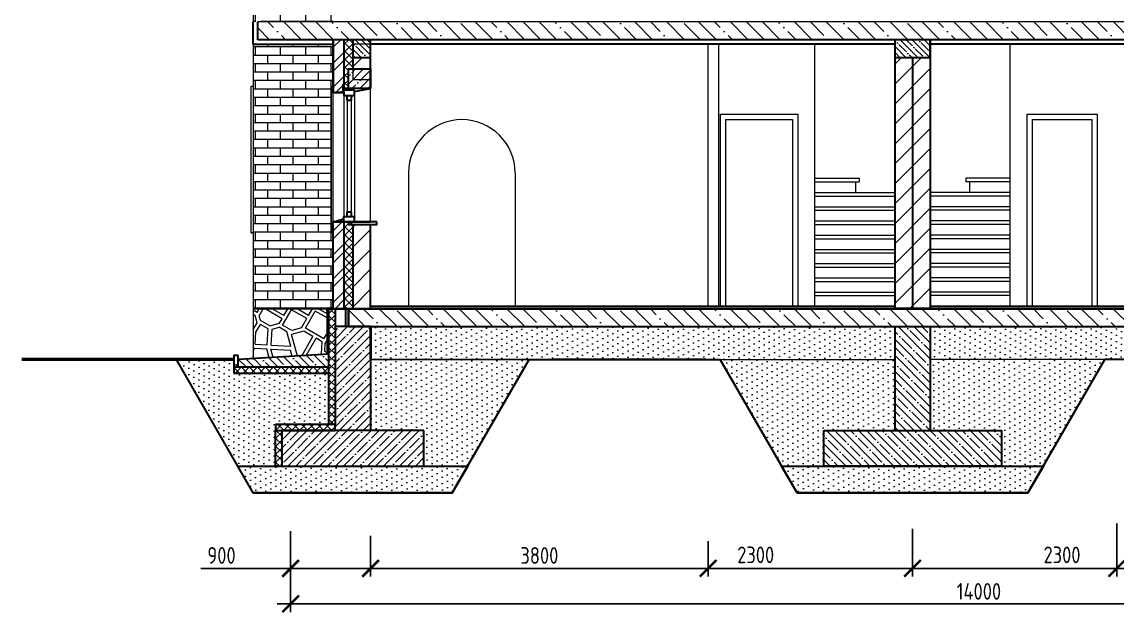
# Model space of a CAD drawing. Header units: millimetres. Extents: x -56498 to 234605, y -296269 to -29969.
# Drawn here: x 204459 to 216787, y -226620 to -219967 of the extents above; entities that cross this region are included whole.
import ezdxf

# ---------------------------------------------------------------- set-up
doc = ezdxf.new("R2010")
doc.units = ezdxf.units.MM
doc.header["$LTSCALE"] = 100
doc.header["$PDMODE"] = 35
for name, color, linetype, lineweight in [('0.3', 7, 'Continuous', 30), ('0.5', 7, 'Continuous', 50), ('Розміри 0.09', 5, 'Continuous', 9), ('Тонкі 0.18', 142, 'Continuous', 18), ('Штрихування 0.09', 253, 'Continuous', 9)]:
    doc.layers.add(name, color=color, linetype=linetype, lineweight=lineweight)
doc.styles.add('GOST 2.304', font='CS_Gost2304.shx')
doc.dimstyles.new('SPDS', dxfattribs={"dimscale": 100, "dimtxt": 2.5, "dimasz": 2.5, "dimexe": 1.25, "dimexo": 0.625, "dimtad": 1, "dimrnd": 0.001, "dimtxsty": 'GOST 2.304', "dimblk": 'ARCHTICK', "dimcen": 2.5, "dimdle": 2, "dimadec": 0, "dimazin": 2, "dimtfac": 0.75, "dimtmove": 1, "dimatfit": 3, "dimfxl": 0, "dimtolj": 1, "dimarcsym": 0})
pattern_1 = [(45, (-73837.3, -117250), (-44.90128, 44.90128), []), (135, (-73837.3, -117250), (-44.90128, -44.90128), [])]
pattern_2 = [(45, (-73837.3, -117250), (-134.70384, 134.70384), []), (45, (-73747.5, -117250), (-134.70384, 134.70384), [])]
pattern_3 = [(45, (-73837.3, -117250), (-112.2532, 112.2532), [])]
pattern_4 = [(135, (-73837.3, -117250), (-179.60512, -179.60512), []), (135, (-73837.3, -117070.4), (-179.60512, -179.60512), [317.5, -63.5, 0, -63.5])]
pattern_5 = [(27, (297162.84, -152675.93), (-0.53894, 70.993113), [0, -63.5])]

# ---------------------------------------------------------------- blocks, each defined once
blk = doc.blocks.new('_ArchTick')
at = {"color": 0, "linetype": 'ByBlock', "const_width": 0.15}
blk.add_lwpolyline([(-0.5, -0.5), (0.5, 0.5)], dxfattribs=at)
blk = doc.blocks.new('*D330')
at = {"layer": 'Defpoints', "color": 0, "transparency": 16777216}
for p in [(207484, -225721), (208384, -225702), (208384, -226117)]:
    blk.add_point(p, dxfattribs=at)
at = {"layer": 'Розміри 0.09', "color": 0, "lineweight": -2, "transparency": 16777216}
for p, q in [((207484, -225768), (207484, -226210)), ((208384, -225749), (208384, -226210)), ((206472, -226117), (207484, -226117)), ((207334, -226117), (208534, -226117))]:
    blk.add_line(p, q, dxfattribs=at)
at = {"layer": 'Розміри 0.09', "color": 0, "lineweight": -2, "transparency": 16777216, "xscale": 187.5, "yscale": 187.5, "zscale": 187.5, "rotation": 180}
blk.add_blockref('_ArchTick', (207484, -226117), dxfattribs=at)
at = {"layer": 'Розміри 0.09', "color": 0, "lineweight": -2, "transparency": 16777216, "xscale": 187.5, "yscale": 187.5, "zscale": 187.5}
blk.add_blockref('_ArchTick', (208384, -226117), dxfattribs=at)
at = {"layer": 'Розміри 0.09', "color": 0, "transparency": 16777216, "insert": (206706, -225971), "char_height": 187.5, "attachment_point": 5, "style": 'GOST 2.304'}
blk.add_mtext('\\A1;900', dxfattribs=at)
blk = doc.blocks.new('*D331')
at = {"layer": 'Defpoints', "color": 0, "transparency": 16777216}
for p in [(208384, -225702), (212184, -225762), (212184, -226117)]:
    blk.add_point(p, dxfattribs=at)
at = {"layer": 'Розміри 0.09', "color": 0, "lineweight": -2, "transparency": 16777216}
for p, q in [((208384, -225749), (208384, -226210)), ((212184, -225809), (212184, -226210)), ((208234, -226117), (212334, -226117))]:
    blk.add_line(p, q, dxfattribs=at)
at = {"layer": 'Розміри 0.09', "color": 0, "lineweight": -2, "transparency": 16777216, "xscale": 187.5, "yscale": 187.5, "zscale": 187.5, "rotation": 180}
blk.add_blockref('_ArchTick', (208384, -226117), dxfattribs=at)
at = {"layer": 'Розміри 0.09', "color": 0, "lineweight": -2, "transparency": 16777216, "xscale": 187.5, "yscale": 187.5, "zscale": 187.5}
blk.add_blockref('_ArchTick', (212184, -226117), dxfattribs=at)
at = {"layer": 'Розміри 0.09', "color": 0, "transparency": 16777216, "insert": (210284, -225972), "char_height": 187.5, "attachment_point": 5, "style": 'GOST 2.304'}
blk.add_mtext('\\A1;3800', dxfattribs=at)
blk = doc.blocks.new('*D332')
at = {"layer": 'Defpoints', "color": 0, "transparency": 16777216}
for p in [(214484, -225627), (212184, -225762), (214484, -226117)]:
    blk.add_point(p, dxfattribs=at)
at = {"layer": 'Розміри 0.09', "color": 0, "lineweight": -2, "transparency": 16777216}
for p, q in [((214484, -225673), (214484, -226210)), ((212184, -225809), (212184, -226210)), ((212034, -226117), (214634, -226117))]:
    blk.add_line(p, q, dxfattribs=at)
at = {"layer": 'Розміри 0.09', "color": 0, "lineweight": -2, "transparency": 16777216, "xscale": 187.5, "yscale": 187.5, "zscale": 187.5, "rotation": 180}
blk.add_blockref('_ArchTick', (212184, -226117), dxfattribs=at)
at = {"layer": 'Розміри 0.09', "color": 0, "lineweight": -2, "transparency": 16777216, "xscale": 187.5, "yscale": 187.5, "zscale": 187.5}
blk.add_blockref('_ArchTick', (214484, -226117), dxfattribs=at)
at = {"layer": 'Розміри 0.09', "color": 0, "transparency": 16777216, "insert": (212719, -225965), "char_height": 187.5, "attachment_point": 5, "style": 'GOST 2.304'}
blk.add_mtext('\\A1;2300', dxfattribs=at)
blk = doc.blocks.new('*D333')
at = {"layer": 'Defpoints', "color": 0, "transparency": 16777216}
for p in [(216784, -225565), (214484, -225627), (216784, -226117)]:
    blk.add_point(p, dxfattribs=at)
at = {"layer": 'Розміри 0.09', "color": 0, "lineweight": -2, "transparency": 16777216}
for p, q in [((214484, -225673), (214484, -226210)), ((216784, -225612), (216784, -226210)), ((214334, -226117), (216934, -226117))]:
    blk.add_line(p, q, dxfattribs=at)
at = {"layer": 'Розміри 0.09', "color": 0, "lineweight": -2, "transparency": 16777216, "xscale": 187.5, "yscale": 187.5, "zscale": 187.5, "rotation": 180}
blk.add_blockref('_ArchTick', (214484, -226117), dxfattribs=at)
at = {"layer": 'Розміри 0.09', "color": 0, "lineweight": -2, "transparency": 16777216, "xscale": 187.5, "yscale": 187.5, "zscale": 187.5}
blk.add_blockref('_ArchTick', (216784, -226117), dxfattribs=at)
at = {"layer": 'Розміри 0.09', "color": 0, "transparency": 16777216, "insert": (216167, -225965), "char_height": 187.5, "attachment_point": 5, "style": 'GOST 2.304'}
blk.add_mtext('\\A1;2300', dxfattribs=at)
blk = doc.blocks.new('*D334')
at = {"layer": 'Defpoints', "color": 0, "transparency": 16777216}
for p in [(216784, -225565), (220584, -225609), (220584, -226117)]:
    blk.add_point(p, dxfattribs=at)
at = {"layer": 'Розміри 0.09', "color": 0, "lineweight": -2, "transparency": 16777216}
for p, q in [((216784, -225612), (216784, -226210)), ((220584, -225656), (220584, -226210)), ((216634, -226117), (220734, -226117))]:
    blk.add_line(p, q, dxfattribs=at)
at = {"layer": 'Розміри 0.09', "color": 0, "lineweight": -2, "transparency": 16777216, "xscale": 187.5, "yscale": 187.5, "zscale": 187.5, "rotation": 180}
blk.add_blockref('_ArchTick', (216784, -226117), dxfattribs=at)
at = {"layer": 'Розміри 0.09', "color": 0, "lineweight": -2, "transparency": 16777216, "xscale": 187.5, "yscale": 187.5, "zscale": 187.5}
blk.add_blockref('_ArchTick', (220584, -226117), dxfattribs=at)
at = {"layer": 'Розміри 0.09', "color": 0, "transparency": 16777216, "insert": (218684, -225972), "char_height": 187.5, "attachment_point": 5, "style": 'GOST 2.304'}
blk.add_mtext('\\A1;3800', dxfattribs=at)
blk = doc.blocks.new('*D336')
at = {"layer": 'Defpoints', "color": 0, "transparency": 16777216}
for p in [(207484, -225651), (221484, -225651), (207484, -226517)]:
    blk.add_point(p, dxfattribs=at)
at = {"layer": 'Розміри 0.09', "color": 0, "lineweight": -2, "transparency": 16777216}
for p, q in [((207484, -225698), (207484, -226610)), ((221484, -225698), (221484, -226610)), ((221634, -226517), (207334, -226517))]:
    blk.add_line(p, q, dxfattribs=at)
at = {"layer": 'Розміри 0.09', "color": 0, "lineweight": -2, "transparency": 16777216, "xscale": 187.5, "yscale": 187.5, "zscale": 187.5, "rotation": 180}
blk.add_blockref('_ArchTick', (207484, -226517), dxfattribs=at)
at = {"layer": 'Розміри 0.09', "color": 0, "lineweight": -2, "transparency": 16777216, "xscale": 187.5, "yscale": 187.5, "zscale": 187.5}
blk.add_blockref('_ArchTick', (221484, -226517), dxfattribs=at)
at = {"layer": 'Розміри 0.09', "color": 0, "transparency": 16777216, "insert": (215232, -226376), "char_height": 187.5, "attachment_point": 5, "style": 'GOST 2.304'}
blk.add_mtext('\\A1;14000', dxfattribs=at)
blk = doc.blocks.new('*U329', base_point=(272546, -100482))
at = {"layer": '0.3'}
for p, q in [((272550, -100382), (272546, -100382)), ((272546, -100382), (272546, -100482)), ((272554, -100462), (272554, -100386)), ((272546, -100482), (272646, -100482)), ((272642, -100474), (272566, -100474)), ((272646, -100478), (272646, -100482))]:
    blk.add_line(p, q, dxfattribs=at)
for centre, radius, start, end in [((272550, -100386), 4, 0, 90), ((272566, -100462), 12, 180, 270), ((272642, -100478), 4, 0, 90)]:
    blk.add_arc(centre, radius, start, end, dxfattribs=at)

msp = doc.modelspace()

# ---------------------------------------------------------------- hatches: boundary and pattern name
at = {"layer": 'Штрихування 0.09', "ltscale": 0.75}
h = msp.add_hatch(dxfattribs=at)
h.set_pattern_fill('AR-BRSTD', color=256, scale=1.4, style=0)
h.set_pattern_definition([(0, (-73837.3, -117250), (0, 94.83852), []), (90, (-73837.3, -117250), (-142.24, 94.83852), [94.83852, -94.83852])])
h.paths.add_polyline_path([(207964.188, -216422.013), (207964.188, -216396.584), (207921.218, -216396.584), (207868.887, -216481.798), (207816.555, -216567.012), (207764.224, -216652.226), (207711.893, -216737.44), (207659.562, -216822.655), (207607.231, -216907.869), (207554.899, -216993.083), (207489.176, -217100.104), (207459.178, -217100.104), (207459.178, -217244.328)])
h.paths.add_polyline_path([(207964.19, -217591.593), (207939.203, -217591.593), (207939.203, -219691.616), (207964.19, -219691.616)])
h.paths.add_polyline_path([(207964.19, -217491.645), (207939.203, -217491.645), (207939.203, -217591.593), (207964.19, -217591.593)], flags=17)
h.paths.add_polyline_path([(207602.606, -219571.634), (207549.171, -219627.375), (207816.908, -219906.593), (207870.334, -219906.593), (207870.334, -219850.841)], flags=0)
h.paths.add_polyline_path([(207870.334, -219292.351), (207870.334, -219236.599), (207816.908, -219236.599), (207549.164, -219515.9), (207602.606, -219571.634)], flags=16)
h.paths.add_polyline_path([(207602.606, -219571.634), (207549.164, -219515.9), (207495.729, -219571.641), (207549.171, -219627.375)], flags=0)
h.paths.add_polyline_path([(207549.171, -219627.375), (207495.729, -219571.641), (207227.953, -219850.974), (207227.953, -219906.593), (207281.379, -219906.593), (207513.915, -219664.153), (207513.915, -219664.153)], flags=0)
h.paths.add_polyline_path([(207602.606, -219571.634), (207549.171, -219627.375), (207816.908, -219906.593), (207870.334, -219906.593), (207870.334, -219850.841)], flags=0)
h.paths.add_polyline_path([(207513.915, -219664.153), (207549.171, -219627.375), (207495.729, -219571.641), (207227.953, -219850.974), (207227.953, -219906.593), (207281.379, -219906.593), (207513.915, -219664.153)], flags=0)
h.paths.add_polyline_path([(207602.606, -219571.634), (207549.164, -219515.9), (207495.729, -219571.641), (207549.171, -219627.375)], flags=0)
h.paths.add_polyline_path([(207870.334, -219292.351), (207870.334, -219236.599), (207816.908, -219236.599), (207549.181, -219515.882), (207281.379, -219236.599), (207227.953, -219236.599), (207227.953, -219292.351), (207495.681, -219571.634), (207227.953, -219850.841), (207227.953, -219906.593), (207281.379, -219906.593), (207549.181, -219627.385), (207816.908, -219906.593), (207870.334, -219906.593), (207870.334, -219850.841), (207602.606, -219571.634)], flags=16)
h.paths.add_polyline_path([(207870.334, -219292.351), (207870.334, -219236.599), (207816.908, -219236.599), (207549.164, -219515.9), (207602.606, -219571.634)], flags=16)
h.paths.add_polyline_path([(207939.203, -219076.623), (207144.139, -219076.623), (207144.139, -219116.617), (207939.203, -219116.617)], flags=17)
h.paths.add_polyline_path([(207939.203, -219196.605), (207144.139, -219196.605), (207144.139, -219236.599), (207939.203, -219236.599)])
h.paths.add_polyline_path([(207227.953, -219116.617), (207144.139, -219116.617), (207144.139, -219196.605), (207227.953, -219196.605)], flags=17)
h.paths.add_polyline_path([(207939.203, -219116.617), (207870.334, -219116.617), (207870.334, -219196.605), (207939.203, -219196.605)], flags=17)
h.paths.add_polyline_path([(207870.334, -219906.593), (207227.953, -219906.593), (207227.953, -219946.587), (207870.334, -219946.587)], flags=16)
h.paths.add_polyline_path([(207939.203, -221491.549), (207064.165, -221491.549), (207064.165, -223196.592), (207964.19, -223196.592), (207964.19, -222341.65), (207939.203, -222341.65)])
h.paths.add_polyline_path([(207939.203, -217491.645), (207964.19, -217491.645), (207964.19, -217371.588), (207964.19, -216422.014), (207459.178, -217244.328), (207459.178, -217151.809), (207064.165, -217151.809), (207064.165, -218316.625), (207939.203, -218316.625)])
h.paths.add_polyline_path([(207939.203, -218316.625), (207064.165, -218316.625), (207064.165, -219966.592), (207094.165, -219966.592), (207094.165, -219116.617), (207084.185, -219116.617), (207084.185, -219076.623), (207144.139, -219076.623), (207939.203, -219076.623)])
h.paths.add_polyline_path([(207939.203, -220691.616), (207964.19, -220691.616), (207964.19, -220216.591), (207064.165, -220216.591), (207064.165, -221491.586), (207939.203, -221491.586)])
h.paths.add_polyline_path([(207870.334, -219116.617), (207227.953, -219116.617), (207227.953, -219196.605), (207870.334, -219196.605)], flags=17)
h.paths.add_polyline_path([(207816.908, -219236.599), (207281.379, -219236.599), (207549.181, -219515.882)], flags=0)
h.paths.add_polyline_path([(207495.681, -219571.634), (207227.953, -219292.351), (207227.953, -219850.841)], flags=0)
h.paths.add_polyline_path([(207549.181, -219627.385), (207281.379, -219906.593), (207816.908, -219906.593)], flags=0)
h.paths.add_polyline_path([(207870.334, -219292.351), (207602.606, -219571.634), (207870.334, -219850.841)], flags=0)
h.paths.add_polyline_path([(207870.334, -219236.599), (207870.333, -219966.592), (207964.19, -219966.592), (207964.19, -219691.616), (207939.203, -219691.616), (207939.203, -219236.599)])
h.paths.add_polyline_path([(207144.139, -219236.599), (207227.953, -219236.599), (207227.953, -219966.592), (207144.139, -219966.592)])
h.paths.add_polyline_path([(207227.953, -219966.592), (207870.334, -219966.592), (207870.334, -219946.587), (207227.953, -219946.587)])
at = {"layer": 'Штрихування 0.09'}
h = msp.add_hatch(dxfattribs=at)
h.set_pattern_fill('ANSI35', color=256, scale=40, angle=90, style=0)
h.set_pattern_definition(pattern_4)
h.paths.add_polyline_path([(221854.166, -219966.595), (207114.165, -219966.595), (207114.165, -220166.591), (221854.166, -220166.591)])
h = msp.add_hatch(dxfattribs=at)
h.set_pattern_fill('ANSI32', color=256, scale=20, style=0)
h.set_pattern_definition(pattern_2)
h.paths.add_polyline_path([(208084.188, -220166.591), (207964.188, -220166.591), (207964.188, -220766.592), (207984.188, -220766.591), (207984.188, -220762.592, -0.414213562), (207988.188, -220758.592), (208064.188, -220758.592, 0.414213562), (208076.188, -220746.592), (208076.188, -220670.592, -0.414213562), (208080.188, -220666.592), (208084.188, -220666.592)])
h = msp.add_hatch(dxfattribs=at)
h.set_pattern_fill('ANSI37', color=256, scale=20, style=0)
h.set_pattern_definition(pattern_1)
h.paths.add_polyline_path([(208184.188, -220166.591), (208084.188, -220166.591), (208084.188, -220666.644), (208084.188, -220716.594), (208134.115, -220716.593), (208134.115, -220496.592), (208184.188, -220496.592)])
at = {"layer": 'Штрихування 0.09', "ltscale": 0.25}
h = msp.add_hatch(dxfattribs=at)
h.set_pattern_fill('ANSI35', color=256, scale=15, angle=90, style=0)
h.set_pattern_definition([(135, (26300.1, -0.008), (-67.35192, -67.35192), []), (135, (26300.1, 67.34), (-67.35192, -67.35192), [119.0625, -23.8125, 0, -23.8125])])
h.paths.add_polyline_path([(208384.188, -220166.595), (208184.188, -220166.595), (208184.188, -220366.591), (208384.188, -220366.591)])
h = msp.add_hatch(dxfattribs=at)
h.set_pattern_fill('ANSI35', color=256, scale=15, angle=90, style=0)
h.set_pattern_definition([(135, (0, 375), (-67.35192, -67.35192), []), (135, (4e-15, 442.35), (-67.35192, -67.35192), [119.0625, -23.8125, 0, -23.8125])])
h.paths.add_polyline_path([(214684.165, -220166.592), (214284.165, -220166.592), (214284.165, -220366.591), (214684.165, -220366.591)])
h = msp.add_hatch(dxfattribs=at)
h.set_pattern_fill('ANSI31', color=256, scale=50, style=0)
h.set_pattern_definition([(45, (0, 375), (-112.2532, 112.2532), [])])
h.paths.add_polyline_path([(208384.115, -220366.591), (208184.188, -220366.591), (208184.188, -220496.592), (208384.115, -220496.592)])
at = {"layer": 'Штрихування 0.09'}
h = msp.add_hatch(dxfattribs=at)
h.set_pattern_fill('ANSI31', color=256, scale=50, style=0)
h.set_pattern_definition(pattern_3)
h.paths.add_polyline_path([(214684.165, -220366.591), (214284.165, -220366.591), (214284.165, -223196.584), (214684.165, -223196.584)])
at = {"layer": 'Штрихування 0.09', "ltscale": 0.5}
h = msp.add_hatch(dxfattribs=at)
h.set_pattern_fill('ANSI35', color=256, scale=20, angle=90, style=0)
h.set_pattern_definition([(45, (459169.88, -281784.35), (89.80256, -89.80256), []), (45, (459169.88, -281694.55), (89.80256, -89.80256), [158.75, -31.75, 0, -31.75])])
h.paths.add_polyline_path([(208134.115, -220496.592), (208184.173, -220496.592), (208184.173, -220716.592), (208134.115, -220716.592)])
h.paths.add_polyline_path([(208184.173, -220496.592), (208384.173, -220496.592), (208384.173, -220716.581), (208384.115, -220716.592), (208184.173, -220716.592)])
at = {"layer": 'Штрихування 0.09'}
h = msp.add_hatch(dxfattribs=at)
h.set_pattern_fill('ANSI32', color=256, scale=20, style=0)
h.set_pattern_definition(pattern_2)
h.paths.add_polyline_path([(208084.188, -222216.581), (207964.188, -222216.581), (207964.188, -223166.584), (207964.188, -223196.592), (207984.115, -223196.591), (207984.115, -223196.584), (208084.188, -223196.584)])
h = msp.add_hatch(dxfattribs=at)
h.set_pattern_fill('ANSI37', color=256, scale=20, style=0)
h.set_pattern_definition(pattern_1)
h.paths.add_polyline_path([(208184.188, -222246.581), (208164.849, -222246.581), (208164.849, -222246.586), (208134.849, -222246.586), (208134.849, -222216.586), (208089.789, -222216.586), (208089.789, -222216.581), (208084.188, -222216.581), (208084.188, -223196.584), (208104.188, -223196.584), (208104.188, -223196.589), (208134.188, -223196.588), (208134.188, -223196.584), (208184.188, -223196.584)])
h = msp.add_hatch(dxfattribs=at)
h.set_pattern_fill('ANSI31', color=256, scale=50, style=0)
h.set_pattern_definition(pattern_3)
h.paths.add_polyline_path([(208384.115, -222246.581), (208184.188, -222246.581), (208184.188, -223196.584), (208384.115, -223196.584)])
at = {"layer": 'Штрихування 0.09', "ltscale": 0.2}
h = msp.add_hatch(dxfattribs=at)
h.set_pattern_fill('FLGSTONE', color=256, scale=1000, angle=30, style=0, pattern_type=2)
h.set_pattern_definition([(150, (428968.3, 0), (500, 866.0254), [200, -800]), (150, (428332.8, 459.3), (500, 866.0254), [180, -820]), (150, (428335.5, 503.9), (500, 866.0254), [160, -840]), (150, (428796.6, 422.5), (500, 866.0254), [120, -40, 80, -760]), (150, (429118.3, 259.8), (500, 866.0254), [60, -840, 60, -40]), (150, (428799.2, 467.1), (500, 866.0254), [200, -800]), (150, (428341.6, 754.4), (500, 866.0254), [140, -860]), (150, (428837.3, 653), (500, 866.0254), [140, -40, 260, -560]), (150, (428840, 697.7), (500, 866.0254), [240, -40, 60, -40, 40, -580]), (150, (429011.2, 714.3), (500, 866.0254), [100, -900]), (150, (429031.2, 748.9), (500, 866.0254), [120, -880]), (150, (428868, 866.2), (500, 866.0254), [100, -900]), (150, (429224.4, 683.5), (500, 866.0254), [100, -900]), (150, (428888, 900.9), (500, 866.0254), [120, -880]), (150, (429279, 698.2), (500, 866.0254), [120, -880]), (150, (429170.5, 830.1), (500, 866.0254), [240, -240, 80, -40, 120, -280]), (150, (429190.5, 864.8), (500, 866.0254), [240, -240, 240, -280]), (150, (429448.3, 831.4), (500, 866.0254), [200, -800]), (60, (428968.3, 0), (866.0254, -500), [300, -540, 120, -40]), (60, (428795.1, 100), (866.0254, -500), [160, -600, 200, -40]), (60, (428760.5, 120), (866.0254, -500), [160, -600, 60, -40, 100, -40]), (60, (428833.9, 447.1), (866.0254, -500), [60, -940]), (60, (428799.2, 467.1), (866.0254, -500), [60, -940]), (60, (428874.6, 677.7), (866.0254, -500), [100, -900]), (60, (428840, 697.7), (866.0254, -500), [100, -900]), (60, (428578, 363.9), (866.0254, -500), [160, -460, 340, -40]), (60, (428626, 567.1), (866.0254, -500), [180, -820]), (60, (428591.4, 587.1), (866.0254, -500), [180, -820]), (60, (428612.6, 343.9), (866.0254, -500), [160, -440, 100, -40, 220, -40]), (60, (428789.4, 1050.1), (866.0254, -500), [180, -820]), (60, (428774.8, 1104.8), (866.0254, -500), [160, -840]), (60, (428370.2, 483.9), (866.0254, -500), [80, -920]), (60, (428335.5, 503.9), (866.0254, -500), [80, -340, 280, -300]), (60, (428510.9, 887.7), (866.0254, -500), [280, -720]), (60, (428376.2, 734.4), (866.0254, -500), [160, -840]), (60, (428341.6, 754.4), (866.0254, -500), [160, -840]), (60, (428196.9, 583.9), (866.0254, -500), [180, -560, 220, -40]), (105, (429268.3, 519.6), (500, 866.0253), [169.7056, -1244.508]), (105, (429086.4, 324.45), (500, 866.0253), [169.7056, -1244.508]), (105, (429041.7, 327.1), (500, 866.0253), [169.7056, -1244.508]), (105, (428877.8, 283.2), (500, 866.0253), [169.7056, -1244.508]), (105, (428840.5, 258.56), (500, 866.0253), [169.7056, -1244.058]), (105, (428399.4, 374.64), (500, 866.0253), [113.137, -1301.0765]), (105, (428375.5, 573.2), (500, 866.0253), [141.4213, -1272.7922]), (105, (428412.8, 597.85), (500, 866.0253), [141.4213, -1272.7922]), (105, (428476.2, 907.65), (500, 866.0253), [254.5584, -1159.655]), (105, (428421.6, 893), (500, 866.0253), [84.8528, -1329.3607]), (105, (428354.8, 377.3), (500, 866.0253), [84.8528, -1329.3607]), (105, (428889.96, 784.26), (500, 866.0253), [84.8528, -1329.3607]), (105, (428927.3, 808.9), (500, 866.0253), [56.5685, -1357.645]), (15, (429055.84, 711.6), (866.0253, -500), [84.8528, -1329.3607]), (15, (429031.2, 748.9), (866.0253, -500), [113.137, -1301.0765]), (195, (428546.95, 1190.14), (-866.0253, 500), [141.4213, -1272.7922]), (195, (429041.7, 327.1), (-866.0253, 500), [169.7056, -1244.508]), (195, (429066.4, 289.8), (-866.0253, 500), [197.9898, -1216.2237]), (195, (429388.3, 727.46), (-866.0253, 500), [113.137, -1301.0765]), (303.43495, (428612.64, 343.92), (866.0254, -500), [268.33, -1967.738]), (303.43495, (428592.64, 309.3), (866.0254, -500), [268.33, -1967.738]), (356.56505, (428866.56, 543.73), (866.0254, -500), [134.16, -44.72, 223.61, -1833.578]), (356.56505, (428863.9, 499.1), (866.0254, -500), [134.16, -44.72, 223.61, -1833.578]), (356.56505, (428379.43, 340), (866.0254, -500), [178.8854, -2057.1826]), (356.56505, (428399.43, 374.64), (866.0254, -500), [178.8854, -2057.1826]), (356.56505, (428410.15, 553.2), (866.0254, -500), [178.8854, -2057.1826]), (356.56505, (428412.83, 597.85), (866.0254, -500), [178.8854, -2057.1826]), (86.56505, (429045.12, 533), (500, 866.0254), [178.8854, -2057.1826]), (86.56505, (429000.5, 535.7), (500, 866.0254), [178.8854, -2057.1826]), (86.56505, (428746.75, 936.2), (500, 866.0254), [134.16, -2101.908]), (86.56505, (428829.24, 519.1), (500, 866.0254), [134.16, -2101.908]), (86.56505, (428866.56, 543.73), (500, 866.0254), [134.16, -2101.908]), (86.56505, (428784.07, 960.86), (500, 866.0254), [89.4427, -2146.6253]), (213.43495, (428781.4, 916.2), (-500, -866.0254), [178.8854, -2057.1826]), (213.43495, (428746.75, 936.2), (-500, -866.0254), [178.8854, -2057.1826])])
h.paths.add_polyline_path([(207064.163, -223196.592), (207894.188, -223196.592), (207894.188, -223708.211), (207064.163, -223756.656)])
at = {"layer": 'Штрихування 0.09', "ltscale": 0.25}
h = msp.add_hatch(dxfattribs=at)
h.set_pattern_fill('ANSI37', color=256, scale=20, style=0)
h.set_pattern_definition([(135, (119354.725, -152675.93), (44.90128, 44.90128), []), (45, (119354.725, -152675.93), (44.90128, -44.90128), [])])
h.paths.add_polyline_path([(207314.115, -224566.584), (207384.115, -224566.584), (207384.115, -224966.584), (207314.115, -224966.584)])
h.paths.add_polyline_path([(207314.115, -224496.584), (207984.115, -224496.584), (207984.115, -224566.584), (207314.115, -224566.584)])
h.paths.add_polyline_path([(207914.115, -223766.569), (207984.115, -223766.569), (207984.115, -224496.584), (207914.115, -224496.584)])
h.paths.add_polyline_path([(207914.115, -223196.584), (207984.115, -223196.584), (207984.115, -223766.569), (207914.115, -223766.569)])
at = {"layer": 'Штрихування 0.09'}
h = msp.add_hatch(dxfattribs=at)
h.set_pattern_fill('ANSI35', color=256, scale=40, angle=90, style=0)
h.set_pattern_definition(pattern_4)
h.paths.add_polyline_path([(208134.188, -223396.584), (220834.141, -223396.584), (220834.141, -223196.592), (208134.188, -223196.592)])
at = {"layer": 'Штрихування 0.09', "ltscale": 0.25}
h = msp.add_hatch(dxfattribs=at)
h.set_pattern_fill('ANSI35', color=256, scale=20, angle=90, style=0)
h.set_pattern_definition([(45, (119354.73, -152675.93), (89.80256, -89.80256), []), (45, (119354.73, -152586.12), (89.80256, -89.80256), [158.75, -31.75, 0, -31.75])])
h.paths.add_polyline_path([(207984.115, -223396.584), (208384.115, -223396.584), (208384.115, -224566.584), (207984.115, -224566.584), (207984.115, -224496.584)])
h.paths.add_polyline_path([(207384.115, -224566.584), (207984.115, -224566.584), (208984.115, -224566.584), (208984.115, -224966.584), (207384.115, -224966.584)])
at = {"layer": 'Штрихування 0.09', "ltscale": 0.2}
h = msp.add_hatch(dxfattribs=at)
h.set_pattern_fill('DOTS', color=256, scale=40, angle=27, style=0)
h.paths.add_polyline_path([(208390.757, -223766.577), (214284.165, -223766.577), (214284.165, -223396.584), (208390.757, -223396.584)])
edge = h.paths.add_edge_path()
edge.add_line((208384.115, -223766.577), (208384.115, -224568.036))
edge.add_line((208384.115, -224568.036), (208984.115, -224566.584))
edge.add_line((208984.115, -224566.584), (208984.115, -224966.584))
edge.add_line((208984.115, -224966.584), (209477.312, -224966.584))
edge.add_line((209477.312, -224966.584), (210170.136, -223766.577))
edge.add_line((210170.136, -223766.577), (208384.188, -223766.577))
at = {"layer": 'Штрихування 0.09', "ltscale": 0.25}
h = msp.add_hatch(dxfattribs=at)
h.set_pattern_fill('ANSI35', color=256, scale=20, angle=90, style=0)
h.set_pattern_definition([(135, (297162.84, -152675.93), (-89.80256, -89.80256), []), (135, (297162.84, -152586.12), (-89.80256, -89.80256), [158.75, -31.75, 0, -31.75])])
h.paths.add_polyline_path([(214684.165, -223396.584), (214284.165, -223396.584), (214284.165, -224566.584), (214684.165, -224566.584)])
h.paths.add_polyline_path([(215484.165, -224566.584), (213484.165, -224566.584), (213484.165, -224966.584), (215484.165, -224966.584)])
at = {"layer": 'Штрихування 0.09', "ltscale": 0.2}
h = msp.add_hatch(dxfattribs=at)
h.set_pattern_fill('DOTS', color=256, scale=40, angle=27, style=0)
h.set_pattern_definition([(153, (428968.33, -2e-07), (0.53894, 70.993113), [0, -63.5])])
h.paths.add_polyline_path([(220577.573, -223766.577), (214684.165, -223766.577), (214684.165, -223396.584), (220577.573, -223396.584)])
edge = h.paths.add_edge_path()
edge.add_line((220584.214, -223766.577), (220584.214, -224568.036))
edge.add_line((220584.214, -224568.036), (219984.214, -224566.584))
edge.add_line((219984.214, -224566.584), (219984.214, -224966.584))
edge.add_line((219984.214, -224966.584), (219491.018, -224966.584))
edge.add_line((219491.018, -224966.584), (218798.193, -223766.577))
edge.add_line((218798.193, -223766.577), (220584.141, -223766.577))
at = {"layer": 'Штрихування 0.09', "ltscale": 0.25}
h = msp.add_hatch(dxfattribs=at)
h.set_pattern_fill('ANSI35', color=256, scale=20, style=0)
h.set_pattern_definition([(135, (119284.73, -152675.93), (89.80256, 89.80256), []), (135, (119194.92, -152675.93), (89.80256, 89.80256), [158.75, -31.75, 0, -31.75])])
h.paths.add_polyline_path([(207894.188, -223708.211), (207914.115, -223707.048), (207914.115, -223849.495), (207894.188, -223849.495)])
h.paths.add_polyline_path([(207894.188, -223849.495), (207894.188, -223708.211), (206894.188, -223766.577), (206894.188, -223819.495), (206844.188, -223819.495), (206844.188, -223849.495), (207894.188, -223849.495)])
h = msp.add_hatch(dxfattribs=at)
h.set_pattern_fill('DOTS', color=256, scale=40, angle=27, style=0)
h.set_pattern_definition([(153, (119354.725, -152675.93), (0.53894, 70.993113), [0, -63.5])])
h.paths.add_polyline_path([(206198.937, -223768.036), (206844.188, -223768.036), (206844.188, -223849.495), (206844.188, -223919.495), (207914.115, -223919.495), (207914.115, -224496.584), (207314.115, -224496.584), (207314.115, -224566.584), (207314.115, -224966.584), (206890.919, -224966.584)])
h.paths.add_polyline_path([(207229.277, -224346.562), (207229.277, -224159.062), (207132.938, -224159.062), (207132.938, -224346.562)], flags=24)
h.paths.add_polyline_path([(207226.688, -224846.271), (207226.688, -224686.896), (207132.938, -224686.896), (207132.938, -224846.271)], flags=24)
h.paths.add_polyline_path([(207814.602, -224423.076), (207814.602, -224316.826), (207720.852, -224316.826), (207720.852, -224423.076)], flags=24)
h = msp.add_hatch(dxfattribs=at)
h.set_pattern_fill('ANSI37', color=256, scale=20, style=0)
h.set_pattern_definition([(135, (158301.5, -309297.32), (44.90128, 44.90128), []), (45, (158301.5, -309297.32), (44.90128, -44.90128), [])])
h.paths.add_polyline_path([(207894.188, -223849.495), (207914.115, -223849.495), (207914.115, -223949.495), (207894.188, -223949.495)])
h.paths.add_polyline_path([(207894.188, -223919.495), (206844.188, -223919.495), (206844.188, -223849.495), (207894.188, -223849.495)])
at = {"layer": 'Штрихування 0.09', "ltscale": 0.75}
h = msp.add_hatch(dxfattribs=at)
h.set_pattern_fill('DOTS', color=256, scale=40, angle=27, style=0)
h.set_pattern_definition(pattern_5)
h.paths.add_polyline_path([(216650.19, -223766.569), (214684.165, -223766.569), (214684.165, -224566.584), (215484.165, -224566.584), (215484.165, -224966.584), (215957.361, -224966.584)])
h.paths.add_polyline_path([(214284.165, -223766.569), (212318.136, -223766.562), (212318.139, -223766.569), (212318.139, -223766.562), (214284.165, -223766.569), (214284.165, -223766.569), (212318.139, -223766.569), (213010.969, -224966.584), (213484.165, -224966.584), (213484.165, -224566.584), (214284.165, -224566.584)])
h.paths.add_polyline_path([(215589.524, -224068.303), (215589.524, -223894.865), (215683.274, -223894.865), (215683.274, -224068.303)], flags=24)
h.paths.add_polyline_path([(215589.524, -224846.271), (215589.524, -224686.896), (215683.274, -224686.896), (215683.274, -224846.271)], flags=24)
at = {"layer": 'Штрихування 0.09', "ltscale": 0.2}
h = msp.add_hatch(dxfattribs=at)
h.set_pattern_fill('DOTS', color=256, scale=40, angle=27, style=0)
h.paths.add_polyline_path([(209477.312, -224966.584), (206890.919, -224966.584), (207064.124, -225266.584), (209304.107, -225266.584)])
at = {"layer": 'Штрихування 0.09', "ltscale": 0.75}
h = msp.add_hatch(dxfattribs=at)
h.set_pattern_fill('DOTS', color=256, scale=40, angle=27, style=0)
h.set_pattern_definition(pattern_5)
h.paths.add_polyline_path([(215957.361, -224966.584), (213010.969, -224966.584), (213184.174, -225266.584), (215784.156, -225266.584)])

# ---------------------------------------------------------------- linework, layer by layer
at = {"layer": '0.3'}
for p, q in [((207064.165, -220216.591), (207064.165, -219966.592)), ((207114.165, -220166.591), (207114.165, -219966.592)), ((221854.166, -220166.592), (207114.165, -220166.591)), ((207964.188, -220166.592), (207964.188, -220766.592)), ((207964.188, -220766.592), (207964.188, -220166.592)), ((208084.188, -220166.592), (208084.188, -220666.644)), ((208184.188, -220166.592), (208184.188, -220496.592)), ((208384.115, -220716.581), (208384.115, -220166.592)), ((214284.165, -220166.592), (214284.165, -223196.584)), ((214684.165, -220166.592), (214684.165, -223196.584)), ((207064.165, -220216.591), (207964.19, -220216.591)), ((214284.165, -220216.592), (208384.115, -220216.591)), ((220584.214, -220216.592), (214684.165, -220216.592)), ((214484.165, -220366.591), (214484.165, -223196.584)), ((214484.165, -220366.591), (214484.165, -223196.584)), ((208083.512, -220766.59), (207964.188, -220766.592)), ((208184.188, -220716.592), (208084.188, -220716.594)), ((207964.188, -223166.584), (207964.188, -222216.579)), ((207964.188, -222216.581), (208384.188, -222216.581)), ((208084.188, -222216.581), (208084.188, -223196.584)), ((208184.188, -222246.581), (208184.188, -223196.584)), ((208384.115, -223196.584), (208384.115, -222246.581)), ((207964.188, -223196.584), (207964.188, -223166.584)), ((207964.188, -223196.584), (207964.188, -223166.584)), ((208384.115, -223196.584), (207964.188, -223196.592)), ((207984.115, -223196.592), (212604.19, -223196.592)), ((208104.188, -223396.584), (208104.188, -223196.584)), ((208104.188, -223396.584), (208104.188, -223196.584)), ((208134.188, -223196.584), (220828.276, -223196.584)), ((208134.188, -223396.584), (208134.188, -223196.584)), ((208134.188, -223396.584), (208134.188, -223196.584)), ((208384.115, -223166.584), (214284.165, -223166.584)), ((214684.165, -223191.584), (214284.165, -223191.584)), ((214284.165, -223191.584), (214684.165, -223191.584)), ((214684.165, -223166.584), (220584.141, -223166.584)), ((208384.188, -223766.569), (208384.188, -223396.584)), ((210170.136, -223766.577), (212318.135, -223766.561)), ((212158.336, -223766.577), (210429.944, -223766.577)), ((213184.174, -225266.584), (212318.139, -223766.569)), ((215784.156, -225266.584), (216650.19, -223766.569)), ((218798.193, -223766.577), (216650.194, -223766.561)), ((213184.174, -225266.584), (215784.156, -225266.584))]:
    msp.add_line(p, q, dxfattribs=at)
at = {"layer": '0.3', "ltscale": 0.75}
for p, q in [((208204.188, -220751.592), (208384.115, -220716.592)), ((208204.188, -220796.592), (208204.188, -220736.592)), ((208119.188, -220846.592), (208119.188, -220796.592)), ((208119.188, -220846.592), (208169.188, -220846.592)), ((208169.188, -220846.592), (208169.188, -220796.592)), ((208119.002, -222155.481), (208119.002, -222105.481)), ((208119.002, -222105.481), (208139.002, -222105.481)), ((208139.002, -222105.481), (208149.002, -222105.481)), ((208149.002, -222105.481), (208169.002, -222105.481)), ((208169.002, -222155.481), (208169.002, -222105.481)), ((207938.607, -222223.567), (208083.949, -222183.872)), ((208384.188, -222216.581), (207964.188, -222216.581)), ((208384.188, -222216.581), (207964.188, -222216.581)), ((208083.952, -222216.586), (208083.952, -222155.481)), ((208083.952, -222155.481), (208119.002, -222155.481)), ((208210.149, -222216.586), (208089.789, -222216.586)), ((208119.002, -222155.481), (208169.002, -222155.481)), ((208169.002, -222155.481), (208204.302, -222155.481)), ((208204.302, -222216.586), (208204.302, -222155.481)), ((214284.165, -223396.584), (214284.165, -224566.584)), ((214684.165, -223396.584), (214684.165, -224566.584))]:
    msp.add_line(p, q, dxfattribs=at)
at = {"layer": '0.3', "ltscale": 0.25}
for p, q in [((207894.188, -223196.584), (207894.188, -223708.211)), ((208384.115, -223396.584), (208384.115, -224568.036)), ((207914.115, -223707.048), (206894.188, -223766.577)), ((207064.124, -225266.584), (206198.095, -223766.577)), ((206844.188, -223769.495), (206844.188, -223919.495)), ((206844.188, -223849.495), (207914.115, -223849.495)), ((209304.107, -225266.584), (210170.14, -223766.57)), ((207064.124, -225266.584), (209304.107, -225266.584))]:
    msp.add_line(p, q, dxfattribs=at)
at = {"layer": '0.3', "ltscale": 0.2}
for p, q in [((208384.115, -223396.584), (207984.115, -223396.584)), ((206844.188, -223919.495), (207914.115, -223919.495))]:
    msp.add_line(p, q, dxfattribs=at)
at = {"layer": '0.3', "ltscale": 0.25}
for points in [[(208384.188, -220166.591), (208184.188, -220166.591), (208184.188, -220366.591), (208384.188, -220366.591)], [(214684.165, -220166.591), (214284.165, -220166.591), (214284.165, -220366.591), (214684.165, -220366.591)], [(207914.115, -223196.592), (207984.115, -223196.592), (207984.115, -224496.584), (207914.115, -224496.584)], [(206894.188, -223719.495), (206844.188, -223719.495), (206844.188, -223849.495), (206894.188, -223849.495)], [(207314.115, -224496.584), (207314.115, -224566.584), (207984.115, -224566.584), (207984.115, -224496.584)], [(207314.115, -224566.584), (207384.115, -224566.584), (207384.115, -224966.584), (207314.115, -224966.584)], [(208984.115, -224566.584), (207384.115, -224566.584), (207384.115, -224966.584), (208984.115, -224966.584)], [(213484.165, -224566.584), (215484.165, -224566.584), (215484.165, -224966.584), (213484.165, -224966.584)], [(206890.919, -224966.584), (209477.312, -224966.584), (209304.107, -225266.584), (207064.124, -225266.584)], [(213010.969, -224966.584), (215957.361, -224966.584), (215784.156, -225266.584), (213184.174, -225266.584)]]:
    msp.add_lwpolyline(points, close=True, dxfattribs=at)
at = {"layer": '0.3'}
for points in [[(208384.115, -220716.592), (208134.115, -220716.592), (208134.115, -220496.592), (208384.115, -220496.592)], [(208134.188, -223396.584), (220834.141, -223396.584), (220834.141, -223196.592), (208134.188, -223196.592)]]:
    msp.add_lwpolyline(points, close=True, dxfattribs=at)
at = {"layer": '0.3', "ltscale": 0.75}
msp.add_lwpolyline([(208204.188, -220736.592), (208084.188, -220736.592), (208084.188, -220796.592), (208204.188, -220796.592)], dxfattribs=at)
for points in [[(208164.849, -222216.586), (208134.849, -222216.586), (208134.849, -222246.586), (208164.849, -222246.586)], [(208454.483, -222216.581), (208164.849, -222216.581), (208164.849, -222246.581), (208454.483, -222246.581)]]:
    msp.add_lwpolyline(points, close=True, dxfattribs=at)
at = {"layer": '0.3', "ltscale": 0.25}
msp.add_lwpolyline([(207959.958, -223153.764), (207959.958, -223183.764), (207890.574, -223193.033), (207890.574, -223223.033)], dxfattribs=at)
at = {"layer": '0.5'}
msp.add_line((206844.188, -223766.577), (204459.184, -223766.577), dxfattribs=at)
at = {"layer": 'Тонкі 0.18', "ltscale": 0.75}
for p, q in [((207964.188, -222216.581), (207964.188, -220766.592)), ((208204.188, -220786.592), (208203.838, -222155.481)), ((208384.165, -222216.581), (208384.115, -220716.594)), ((208084.188, -220796.592), (208084.179, -222155.481)), ((208119.188, -220846.592), (208118.999, -222105.481)), ((208168.999, -222105.481), (208169.188, -220846.607)), ((207964.188, -222216.581), (208384.188, -222216.581))]:
    msp.add_line(p, q, dxfattribs=at)
msp.add_lwpolyline([(208184.188, -220616.592), (208384.115, -220616.581), (208384.115, -220216.594), (208184.115, -220216.594)], close=True, dxfattribs=at)
at = {"layer": 'Штрихування 0.09'}
for p, q in [((207064.165, -217151.809), (207064.165, -222116.618)), ((207064.165, -217151.809), (207064.165, -223766.577)), ((207964.19, -220216.591), (207064.165, -220216.591)), ((212184.165, -223166.584), (212184.165, -220216.591)), ((212304.165, -223166.584), (212304.165, -220216.591)), ((213384.165, -223166.584), (213384.165, -220216.591)), ((215584.165, -223166.584), (215584.165, -220216.591)), ((207039.178, -222341.575), (207039.178, -220691.616)), ((207039.178, -220691.616), (207064.165, -220691.616)), ((207939.201, -222341.65), (207939.201, -220691.616)), ((207939.201, -220691.616), (207964.188, -220691.616)), ((207939.201, -220691.616), (207939.201, -222341.575)), ((207939.201, -220691.616), (207964.188, -220691.616)), ((207939.203, -222341.65), (207939.203, -220691.616)), ((207939.203, -220691.616), (207964.19, -220691.616)), ((207939.203, -220691.616), (207939.203, -222341.575)), ((207939.203, -220691.616), (207964.19, -220691.616)), ((208811.165, -221666.584), (208811.165, -223166.584)), ((210011.165, -221666.584), (210011.165, -223166.584)), ((213384.165, -221726.584), (213884.165, -221726.584)), ((213384.165, -221766.584), (213884.165, -221766.584)), ((213844.165, -221766.584), (213844.165, -221886.584)), ((213884.165, -221726.584), (213884.165, -221766.584)), ((215584.165, -221726.584), (215084.165, -221726.584)), ((215084.165, -221726.584), (215084.165, -221766.584)), ((215584.165, -221766.584), (215084.165, -221766.584)), ((215124.165, -221766.584), (215124.165, -221886.584)), ((213384.165, -221886.584), (214284.165, -221886.584)), ((215584.165, -221886.584), (214684.165, -221886.584)), ((213384.165, -221926.584), (214284.165, -221926.584)), ((215584.165, -221926.584), (214684.165, -221926.584)), ((213384.165, -222046.584), (214284.165, -222046.584)), ((213384.165, -222086.584), (214284.165, -222086.584)), ((215584.165, -222046.584), (214684.165, -222046.584)), ((215584.165, -222086.584), (214684.165, -222086.584)), ((213384.165, -222206.584), (214284.165, -222206.584)), ((213384.165, -222246.584), (214284.165, -222246.584)), ((215584.165, -222206.584), (214684.165, -222206.584)), ((215584.165, -222246.584), (214684.165, -222246.584)), ((207039.178, -222341.575), (207064.165, -222341.575)), ((207064.165, -222341.65), (207039.178, -222341.65)), ((207939.201, -222341.575), (207964.188, -222341.575)), ((207964.188, -222341.65), (207939.201, -222341.65)), ((207939.203, -222341.575), (207964.19, -222341.575)), ((207964.19, -222341.65), (207939.203, -222341.65)), ((213384.165, -222366.584), (214284.165, -222366.584)), ((215584.165, -222366.584), (214684.165, -222366.584)), ((213384.165, -222406.584), (214284.165, -222406.584)), ((215584.165, -222406.584), (214684.165, -222406.584)), ((213384.165, -222526.584), (214284.165, -222526.584)), ((213384.165, -222566.584), (214284.165, -222566.584)), ((215584.165, -222526.584), (214684.165, -222526.584)), ((215584.165, -222566.584), (214684.165, -222566.584)), ((213384.165, -222686.584), (214284.165, -222686.584)), ((213384.165, -222726.584), (214284.165, -222726.584)), ((215584.165, -222686.584), (214684.165, -222686.584)), ((215584.165, -222726.584), (214684.165, -222726.584)), ((213384.165, -222846.584), (214284.165, -222846.584)), ((213384.165, -222886.584), (214284.165, -222886.584)), ((215584.165, -222846.584), (214684.165, -222846.584)), ((215584.165, -222886.584), (214684.165, -222886.584)), ((213384.165, -223006.584), (214284.165, -223006.584)), ((215584.165, -223006.584), (214684.165, -223006.584)), ((213384.165, -223046.584), (214284.165, -223046.584)), ((215584.165, -223046.584), (214684.165, -223046.584)), ((207064.165, -223196.592), (207964.188, -223196.592)), ((221904.166, -223196.592), (216364.141, -223196.592)), ((210170.14, -223766.57), (208384.115, -223766.577))]:
    msp.add_line(p, q, dxfattribs=at)
at = {"layer": 'Штрихування 0.09', "ltscale": 0.2}
for p, q in [((210170.14, -223766.57), (212318.139, -223766.569)), ((212318.139, -223766.569), (214284.165, -223766.569)), ((216650.19, -223766.569), (214684.165, -223766.569))]:
    msp.add_line(p, q, dxfattribs=at)
at = {"layer": 'Штрихування 0.09'}
for points in [[(221854.166, -219966.595), (207114.165, -219966.595), (207114.165, -220166.591), (221854.166, -220166.591)], [(214284.165, -220166.592), (214684.165, -220166.592), (214684.165, -223196.584), (214284.165, -223196.584)], [(212324.165, -221006.584), (213194.165, -221006.584), (213194.165, -223166.584), (212324.165, -223166.584)], [(215774.165, -221006.584), (216564.165, -221006.584), (216564.165, -223166.584), (215774.165, -223166.584)], [(212384.165, -221066.584), (213134.165, -221066.584), (213134.165, -223166.584), (212384.165, -223166.584)], [(215834.165, -221066.584), (216504.165, -221066.584), (216504.165, -223166.584), (215834.165, -223166.584)]]:
    msp.add_lwpolyline(points, close=True, dxfattribs=at)
at = {"layer": 'Штрихування 0.09', "ltscale": 0.2}
msp.add_lwpolyline([(208390.757, -223766.577), (214284.165, -223766.577), (214284.165, -223396.584), (208390.757, -223396.584)], close=True, dxfattribs=at)
msp.add_lwpolyline([(208384.115, -223766.577), (208384.115, -224568.036), (208984.115, -224566.584), (208984.115, -224966.584), (209477.312, -224966.584), (210170.136, -223766.577), (208384.188, -223766.577)], dxfattribs=at)
at = {"layer": 'Штрихування 0.09'}
msp.add_arc((209411.165, -221666.584), 600, 0, 180, dxfattribs=at)

# ---------------------------------------------------------------- block references
at = {"layer": '0.3', "xscale": -1}
msp.add_blockref('*U329', (208084.188, -220766.592), dxfattribs=at)

# ---------------------------------------------------------------- dimensions: what is measured, and where the dimension line sits
at = {"layer": 'Розміри 0.09'}
for base, p1, p2, picture, middle in [((216784.165, -226116.577), (214484.165, -225626.531), (216784.165, -225565.46), '*D333', (216166.545, -226116.577)), ((208384.165, -226116.577), (207484.165, -225720.818), (208384.165, -225702.341), '*D330', (206705.511, -226116.577)), ((207484.165, -226516.577), (221484.165, -225650.979), (207484.165, -225650.979), '*D336', (215231.57, -226516.577)), ((214484.165, -226116.577), (212184.165, -225762.456), (214484.165, -225626.531), '*D332', (212718.818, -226116.577))]:
    dim = msp.add_linear_dim(base=base, p1=p1, p2=p2, dimstyle='SPDS', override={"dimscale": 75, "dimlfac": 1, "dimtxsty": 'GOST 2.304', "dimblk1": 'ArchTick', "dimblk2": 'ArchTick', "dimsah": 1, "dimtolj": 1}, dxfattribs=at)
    dim.commit()
    dim.dimension.update_dxf_attribs({"geometry": picture, "text_midpoint": middle, "dimtype": 160})
for base, p1, p2, picture, middle in [((220584.165, -226116.577), (216784.165, -225565.46), (220584.165, -225608.811), '*D334', (218684.165, -225972.068)), ((212184.165, -226116.577), (208384.165, -225702.341), (212184.165, -225762.456), '*D331', (210284.165, -225972.068))]:
    dim = msp.add_linear_dim(base=base, p1=p1, p2=p2, dimstyle='SPDS', override={"dimscale": 75, "dimlfac": 1, "dimtxsty": 'GOST 2.304', "dimblk1": 'ArchTick', "dimblk2": 'ArchTick', "dimsah": 1, "dimtolj": 1}, dxfattribs=at)
    dim.commit()
    dim.dimension.update_dxf_attribs({"geometry": picture, "text_midpoint": middle})

doc.saveas('drawing.dxf')
